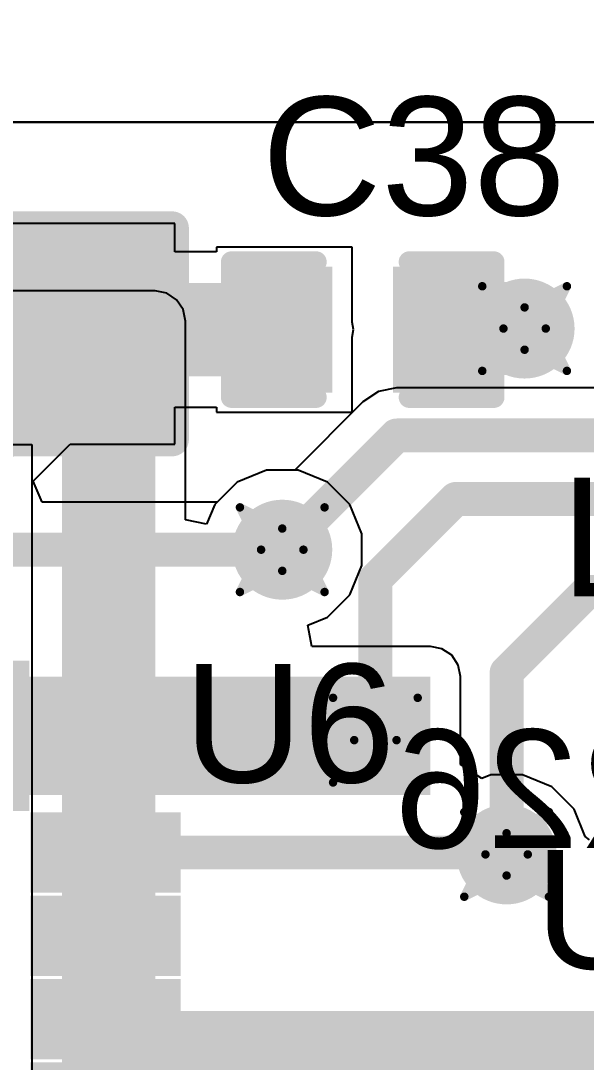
# Model space of a CAD drawing. Header units: inches. Extents: x -8 to 384, y -12 to 64.
# Drawn here: x 11.77 to 15.16, y 21.26 to 27.51 of the extents above; entities that cross this region are included whole.
import ezdxf

# ---------------------------------------------------------------- set-up
doc = ezdxf.new("R2010")
doc.units = ezdxf.units.IN
for name, color, linetype in [('Board_outline', 216, 'Continuous'), ('Bottom Layer', 5, 'Continuous'), ('Bottom Overlay', 54, 'Continuous'), ('Drill Drawing', 1, 'Continuous'), ('Top Layer', 1, 'Continuous'), ('Top Overlay', 2, 'Continuous'), ('Top Paste', 8, 'Continuous'), ('Top Solder', 216, 'Continuous'), ('Via Holes', 16, 'Continuous')]:
    doc.layers.add(name, color=color, linetype=linetype)
doc.styles.add('Arial', font='', dxfattribs={"height": 0.2})
doc.styles.get('Arial').set_extended_font_data('Arial')

# ---------------------------------------------------------------- blocks, each defined once
blk = doc.blocks.new('IND_0603_24')
at = {"layer": 'Top Layer'}
for points in [[(-1.235, 0.485), (-0.335, 0.485), (-0.335, -0.485), (-1.235, -0.485)], [(0.335, 0.485), (1.235, 0.485), (1.235, -0.485), (0.335, -0.485)]]:
    blk.add_hatch(color=1, dxfattribs=at).paths.add_polyline_path(points)
at = {"layer": 'Top Paste'}
for points in [[(-1.235, 0.485), (-0.335, 0.485), (-0.335, -0.485), (-1.235, -0.485)], [(0.335, 0.485), (1.235, 0.485), (1.235, -0.485), (0.335, -0.485)]]:
    blk.add_hatch(color=8, dxfattribs=at).paths.add_polyline_path(points)
at = {"layer": 'Top Solder'}
for points in [[(-1.3366, 0.5866), (-0.2334, 0.5866), (-0.2334, -0.5866), (-1.3366, -0.5866)], [(0.2334, 0.5866), (1.3366, 0.5866), (1.3366, -0.5866), (0.2334, -0.5866)]]:
    blk.add_hatch(color=216, dxfattribs=at).paths.add_polyline_path(points)
at = {"layer": 'Top Overlay'}
for points in [[(-1.397, 0.635, 0.2, 0.2, 0), (1.397, 0.635, 0.2, 0.2, 0)], [(-1.397, -0.635, 0.2, 0.2, 0), (-1.397, 0.635, 0.2, 0.2, 0)], [(1.397, -0.635, 0.2, 0.2, 0), (1.397, 0.635, 0.2, 0.2, 0)], [(-1.397, -0.635, 0.2, 0.2, 0), (1.397, -0.635, 0.2, 0.2, 0)]]:
    blk.add_lwpolyline(points, format="xyseb", dxfattribs=at)
for points in [[(-1.447, 0.635, 0.1, 0.1, 1), (-1.347, 0.635, 0.1, 0.1, 1)], [(-1.447, 0.635, 0.1, 0.1, 1), (-1.347, 0.635, 0.1, 0.1, 1)], [(1.347, 0.635, 0.1, 0.1, 1), (1.447, 0.635, 0.1, 0.1, 1)], [(1.347, 0.635, 0.1, 0.1, 1), (1.447, 0.635, 0.1, 0.1, 1)], [(-1.447, -0.635, 0.1, 0.1, 1), (-1.347, -0.635, 0.1, 0.1, 1)], [(-1.447, -0.635, 0.1, 0.1, 1), (-1.347, -0.635, 0.1, 0.1, 1)], [(1.347, -0.635, 0.1, 0.1, 1), (1.447, -0.635, 0.1, 0.1, 1)], [(1.347, -0.635, 0.1, 0.1, 1), (1.447, -0.635, 0.1, 0.1, 1)]]:
    blk.add_lwpolyline(points, format="xyseb", close=True, dxfattribs=at)
blk = doc.blocks.new('32_QFN_44')
at = {"layer": 'Top Layer'}
for points in [[(-1.6101, 2.1001), (-1.8901, 2.1001), (-1.8901, 2.8001), (-1.6101, 2.8001)], [(-1.1099, 2.1001), (-1.3899, 2.1001), (-1.3899, 2.8001), (-1.1099, 2.8001)], [(-0.6101, 2.1001), (-0.8901, 2.1001), (-0.8901, 2.8001), (-0.6101, 2.8001)], [(-0.1099, 2.1001), (-0.3899, 2.1001), (-0.3899, 2.8001), (-0.1099, 2.8001)], [(0.3899, 2.1001), (0.1099, 2.1001), (0.1099, 2.8001), (0.3899, 2.8001)], [(0.8901, 2.1001), (0.6101, 2.1001), (0.6101, 2.8001), (0.8901, 2.8001)], [(1.3899, 2.1001), (1.1099, 2.1001), (1.1099, 2.8001), (1.3899, 2.8001)], [(1.8901, 2.1001), (1.6101, 2.1001), (1.6101, 2.8001), (1.8901, 2.8001)], [(-2.8001, 1.6101), (-2.8001, 1.8901), (-2.1001, 1.8901), (-2.1001, 1.6101)], [(2.1001, 1.6101), (2.1001, 1.8901), (2.8001, 1.8901), (2.8001, 1.6101)], [(1.627, -1.627), (-1.627, -1.627), (-1.627, 1.627), (1.627, 1.627)], [(-2.8001, 1.1099), (-2.8001, 1.3899), (-2.1001, 1.3899), (-2.1001, 1.1099)], [(2.1001, 1.1099), (2.1001, 1.3899), (2.8001, 1.3899), (2.8001, 1.1099)], [(-2.8001, 0.6101), (-2.8001, 0.8901), (-2.1001, 0.8901), (-2.1001, 0.6101)], [(2.1001, 0.6101), (2.1001, 0.8901), (2.8001, 0.8901), (2.8001, 0.6101)], [(-0.635, -0.635), (0.635, -0.635), (0.635, 0.635), (-0.635, 0.635)], [(-2.8001, 0.1099), (-2.8001, 0.3899), (-2.1001, 0.3899), (-2.1001, 0.1099)], [(2.1001, 0.1099), (2.1001, 0.3899), (2.8001, 0.3899), (2.8001, 0.1099)], [(-2.8001, -0.3899), (-2.8001, -0.1099), (-2.1001, -0.1099), (-2.1001, -0.3899)], [(2.1001, -0.3899), (2.1001, -0.1099), (2.8001, -0.1099), (2.8001, -0.3899)], [(-2.8001, -0.8901), (-2.8001, -0.6101), (-2.1001, -0.6101), (-2.1001, -0.8901)], [(2.1001, -0.8901), (2.1001, -0.6101), (2.8001, -0.6101), (2.8001, -0.8901)], [(-2.8001, -1.3899), (-2.8001, -1.1099), (-2.1001, -1.1099), (-2.1001, -1.3899)], [(2.1001, -1.3899), (2.1001, -1.1099), (2.8001, -1.1099), (2.8001, -1.3899)], [(-2.8001, -1.8901), (-2.8001, -1.6101), (-2.1001, -1.6101), (-2.1001, -1.8901)], [(2.1001, -1.8901), (2.1001, -1.6101), (2.8001, -1.6101), (2.8001, -1.8901)], [(-1.6101, -2.8001), (-1.8901, -2.8001), (-1.8901, -2.1001), (-1.6101, -2.1001)], [(-1.1099, -2.8001), (-1.3899, -2.8001), (-1.3899, -2.1001), (-1.1099, -2.1001)], [(-0.6101, -2.8001), (-0.8901, -2.8001), (-0.8901, -2.1001), (-0.6101, -2.1001)], [(-0.1099, -2.8001), (-0.3899, -2.8001), (-0.3899, -2.1001), (-0.1099, -2.1001)], [(0.3899, -2.8001), (0.1099, -2.8001), (0.1099, -2.1001), (0.3899, -2.1001)], [(0.8901, -2.8001), (0.6101, -2.8001), (0.6101, -2.1001), (0.8901, -2.1001)], [(1.3899, -2.8001), (1.1099, -2.8001), (1.1099, -2.1001), (1.3899, -2.1001)], [(1.8901, -2.8001), (1.6101, -2.8001), (1.6101, -2.1001), (1.8901, -2.1001)]]:
    blk.add_hatch(color=1, dxfattribs=at).paths.add_polyline_path(points)
at = {"layer": 'Top Paste'}
for points in [[(-1.6101, 2.1001), (-1.8901, 2.1001), (-1.8901, 2.8001), (-1.6101, 2.8001)], [(-1.1099, 2.1001), (-1.3899, 2.1001), (-1.3899, 2.8001), (-1.1099, 2.8001)], [(-0.6101, 2.1001), (-0.8901, 2.1001), (-0.8901, 2.8001), (-0.6101, 2.8001)], [(-0.1099, 2.1001), (-0.3899, 2.1001), (-0.3899, 2.8001), (-0.1099, 2.8001)], [(0.3899, 2.1001), (0.1099, 2.1001), (0.1099, 2.8001), (0.3899, 2.8001)], [(0.8901, 2.1001), (0.6101, 2.1001), (0.6101, 2.8001), (0.8901, 2.8001)], [(1.3899, 2.1001), (1.1099, 2.1001), (1.1099, 2.8001), (1.3899, 2.8001)], [(1.8901, 2.1001), (1.6101, 2.1001), (1.6101, 2.8001), (1.8901, 2.8001)], [(-2.8001, 1.6101), (-2.8001, 1.8901), (-2.1001, 1.8901), (-2.1001, 1.6101)], [(2.1001, 1.6101), (2.1001, 1.8901), (2.8001, 1.8901), (2.8001, 1.6101)], [(1.627, -1.627), (-1.627, -1.627), (-1.627, 1.627), (1.627, 1.627)], [(-2.8001, 1.1099), (-2.8001, 1.3899), (-2.1001, 1.3899), (-2.1001, 1.1099)], [(2.1001, 1.1099), (2.1001, 1.3899), (2.8001, 1.3899), (2.8001, 1.1099)], [(-2.8001, 0.6101), (-2.8001, 0.8901), (-2.1001, 0.8901), (-2.1001, 0.6101)], [(2.1001, 0.6101), (2.1001, 0.8901), (2.8001, 0.8901), (2.8001, 0.6101)], [(-2.8001, 0.1099), (-2.8001, 0.3899), (-2.1001, 0.3899), (-2.1001, 0.1099)], [(2.1001, 0.1099), (2.1001, 0.3899), (2.8001, 0.3899), (2.8001, 0.1099)], [(-2.8001, -0.3899), (-2.8001, -0.1099), (-2.1001, -0.1099), (-2.1001, -0.3899)], [(2.1001, -0.3899), (2.1001, -0.1099), (2.8001, -0.1099), (2.8001, -0.3899)], [(-2.8001, -0.8901), (-2.8001, -0.6101), (-2.1001, -0.6101), (-2.1001, -0.8901)], [(2.1001, -0.8901), (2.1001, -0.6101), (2.8001, -0.6101), (2.8001, -0.8901)], [(-2.8001, -1.3899), (-2.8001, -1.1099), (-2.1001, -1.1099), (-2.1001, -1.3899)], [(2.1001, -1.3899), (2.1001, -1.1099), (2.8001, -1.1099), (2.8001, -1.3899)], [(-2.8001, -1.8901), (-2.8001, -1.6101), (-2.1001, -1.6101), (-2.1001, -1.8901)], [(2.1001, -1.8901), (2.1001, -1.6101), (2.8001, -1.6101), (2.8001, -1.8901)], [(-1.6101, -2.8001), (-1.8901, -2.8001), (-1.8901, -2.1001), (-1.6101, -2.1001)], [(-1.1099, -2.8001), (-1.3899, -2.8001), (-1.3899, -2.1001), (-1.1099, -2.1001)], [(-0.6101, -2.8001), (-0.8901, -2.8001), (-0.8901, -2.1001), (-0.6101, -2.1001)], [(-0.1099, -2.8001), (-0.3899, -2.8001), (-0.3899, -2.1001), (-0.1099, -2.1001)], [(0.3899, -2.8001), (0.1099, -2.8001), (0.1099, -2.1001), (0.3899, -2.1001)], [(0.8901, -2.8001), (0.6101, -2.8001), (0.6101, -2.1001), (0.8901, -2.1001)], [(1.3899, -2.8001), (1.1099, -2.8001), (1.1099, -2.1001), (1.3899, -2.1001)], [(1.8901, -2.8001), (1.6101, -2.8001), (1.6101, -2.1001), (1.8901, -2.1001)]]:
    blk.add_hatch(color=8, dxfattribs=at).paths.add_polyline_path(points)
at = {"layer": 'Top Solder'}
for points in [[(-1.5085, 1.9985), (-1.9917, 1.9985), (-1.9917, 2.9017), (-1.5085, 2.9017)], [(-1.0083, 1.9985), (-1.4915, 1.9985), (-1.4915, 2.9017), (-1.0083, 2.9017)], [(-0.5085, 1.9985), (-0.9917, 1.9985), (-0.9917, 2.9017), (-0.5085, 2.9017)], [(-0.0083, 1.9985), (-0.4915, 1.9985), (-0.4915, 2.9017), (-0.0083, 2.9017)], [(0.4915, 1.9985), (0.0083, 1.9985), (0.0083, 2.9017), (0.4915, 2.9017)], [(0.9917, 1.9985), (0.5085, 1.9985), (0.5085, 2.9017), (0.9917, 2.9017)], [(1.4915, 1.9985), (1.0083, 1.9985), (1.0083, 2.9017), (1.4915, 2.9017)], [(1.9917, 1.9985), (1.5085, 1.9985), (1.5085, 2.9017), (1.9917, 2.9017)], [(-2.9017, 1.5085), (-2.9017, 1.9917), (-1.9985, 1.9917), (-1.9985, 1.5085)], [(1.9985, 1.5085), (1.9985, 1.9917), (2.9017, 1.9917), (2.9017, 1.5085)], [(1.7286, -1.7286), (-1.7286, -1.7286), (-1.7286, 1.7286), (1.7286, 1.7286)], [(-2.9017, 1.0083), (-2.9017, 1.4915), (-1.9985, 1.4915), (-1.9985, 1.0083)], [(1.9985, 1.0083), (1.9985, 1.4915), (2.9017, 1.4915), (2.9017, 1.0083)], [(-2.9017, 0.5085), (-2.9017, 0.9917), (-1.9985, 0.9917), (-1.9985, 0.5085)], [(1.9985, 0.5085), (1.9985, 0.9917), (2.9017, 0.9917), (2.9017, 0.5085)], [(-2.9017, 0.0083), (-2.9017, 0.4915), (-1.9985, 0.4915), (-1.9985, 0.0083)], [(1.9985, 0.0083), (1.9985, 0.4915), (2.9017, 0.4915), (2.9017, 0.0083)], [(-2.9017, -0.4915), (-2.9017, -0.0083), (-1.9985, -0.0083), (-1.9985, -0.4915)], [(1.9985, -0.4915), (1.9985, -0.0083), (2.9017, -0.0083), (2.9017, -0.4915)], [(-2.9017, -0.9917), (-2.9017, -0.5085), (-1.9985, -0.5085), (-1.9985, -0.9917)], [(1.9985, -0.9917), (1.9985, -0.5085), (2.9017, -0.5085), (2.9017, -0.9917)], [(-2.9017, -1.4915), (-2.9017, -1.0083), (-1.9985, -1.0083), (-1.9985, -1.4915)], [(1.9985, -1.4915), (1.9985, -1.0083), (2.9017, -1.0083), (2.9017, -1.4915)], [(-2.9017, -1.9917), (-2.9017, -1.5085), (-1.9985, -1.5085), (-1.9985, -1.9917)], [(1.9985, -1.9917), (1.9985, -1.5085), (2.9017, -1.5085), (2.9017, -1.9917)], [(-1.5085, -2.9017), (-1.9917, -2.9017), (-1.9917, -1.9985), (-1.5085, -1.9985)], [(-1.0083, -2.9017), (-1.4915, -2.9017), (-1.4915, -1.9985), (-1.0083, -1.9985)], [(-0.5085, -2.9017), (-0.9917, -2.9017), (-0.9917, -1.9985), (-0.5085, -1.9985)], [(-0.0083, -2.9017), (-0.4915, -2.9017), (-0.4915, -1.9985), (-0.0083, -1.9985)], [(0.4915, -2.9017), (0.0083, -2.9017), (0.0083, -1.9985), (0.4915, -1.9985)], [(0.9917, -2.9017), (0.5085, -2.9017), (0.5085, -1.9985), (0.9917, -1.9985)], [(1.4915, -2.9017), (1.0083, -2.9017), (1.0083, -1.9985), (1.4915, -1.9985)], [(1.9917, -2.9017), (1.5085, -2.9017), (1.5085, -1.9985), (1.9917, -1.9985)]]:
    blk.add_hatch(color=216, dxfattribs=at).paths.add_polyline_path(points)
at = {"layer": 'Top Overlay'}
for points in [[(-2.5654, 2.5654, 0.127, 0.127, 0), (-2.1336, 2.5654, 0.127, 0.127, 0)], [(-2.5654, 2.5654, 0.127, 0.127, 0), (-2.5654, 2.1336, 0.127, 0.127, 0)], [(2.1336, 2.5654, 0.127, 0.127, 0), (2.5654, 2.5654, 0.127, 0.127, 0)], [(2.5654, 2.5654, 0.127, 0.127, 0), (2.5654, 2.1336, 0.127, 0.127, 0)], [(-2.5654, -2.1336, 0.127, 0.127, 0), (-2.5654, -2.5654, 0.127, 0.127, 0)], [(2.5654, -2.1336, 0.127, 0.127, 0), (2.5654, -2.5654, 0.127, 0.127, 0)], [(-2.5654, -2.5654, 0.127, 0.127, 0), (-2.1336, -2.5654, 0.127, 0.127, 0)], [(2.1336, -2.5654, 0.127, 0.127, 0), (2.5654, -2.5654, 0.127, 0.127, 0)]]:
    blk.add_lwpolyline(points, format="xyseb", dxfattribs=at)
for points in [[(-2.5972, 2.5654, 0.0635, 0.0635, 1), (-2.5337, 2.5654, 0.0635, 0.0635, 1)], [(-2.5972, 2.5654, 0.0635, 0.0635, 1), (-2.5337, 2.5654, 0.0635, 0.0635, 1)], [(-2.1654, 2.5654, 0.0635, 0.0635, 1), (-2.1019, 2.5654, 0.0635, 0.0635, 1)], [(2.1019, 2.5654, 0.0635, 0.0635, 1), (2.1654, 2.5654, 0.0635, 0.0635, 1)], [(2.5337, 2.5654, 0.0635, 0.0635, 1), (2.5972, 2.5654, 0.0635, 0.0635, 1)], [(2.5337, 2.5654, 0.0635, 0.0635, 1), (2.5972, 2.5654, 0.0635, 0.0635, 1)], [(-2.5972, 2.1336, 0.0635, 0.0635, 1), (-2.5337, 2.1336, 0.0635, 0.0635, 1)], [(2.5337, 2.1336, 0.0635, 0.0635, 1), (2.5972, 2.1336, 0.0635, 0.0635, 1)], [(-2.9495, 1.7526, 0.127, 0.127, 1), (-3.0957, 1.7526, 0.127, 0.127, 1)], [(-3.1275, 1.7526, 0.0635, 0.0635, 1), (-3.064, 1.7526, 0.0635, 0.0635, 1)], [(-2.9812, 1.7526, 0.0635, 0.0635, 1), (-2.9177, 1.7526, 0.0635, 0.0635, 1)], [(-2.5972, -2.1336, 0.0635, 0.0635, 1), (-2.5337, -2.1336, 0.0635, 0.0635, 1)], [(2.5337, -2.1336, 0.0635, 0.0635, 1), (2.5972, -2.1336, 0.0635, 0.0635, 1)], [(-2.5972, -2.5654, 0.0635, 0.0635, 1), (-2.5337, -2.5654, 0.0635, 0.0635, 1)], [(-2.5972, -2.5654, 0.0635, 0.0635, 1), (-2.5337, -2.5654, 0.0635, 0.0635, 1)], [(-2.1654, -2.5654, 0.0635, 0.0635, 1), (-2.1019, -2.5654, 0.0635, 0.0635, 1)], [(2.1019, -2.5654, 0.0635, 0.0635, 1), (2.1654, -2.5654, 0.0635, 0.0635, 1)], [(2.5337, -2.5654, 0.0635, 0.0635, 1), (2.5972, -2.5654, 0.0635, 0.0635, 1)], [(2.5337, -2.5654, 0.0635, 0.0635, 1), (2.5972, -2.5654, 0.0635, 0.0635, 1)]]:
    blk.add_lwpolyline(points, format="xyseb", close=True, dxfattribs=at)
blk = doc.blocks.new('C___0402_77')
at = {"layer": 'Top Layer'}
for points in [[(-0.6985, -0.3175), (-0.6985, 0.3175), (-0.2413, 0.3175), (-0.2413, -0.3175)], [(0.2413, -0.3175), (0.2413, 0.3175), (0.6985, 0.3175), (0.6985, -0.3175)]]:
    blk.add_hatch(color=1, dxfattribs=at).paths.add_polyline_path(points)
at = {"layer": 'Top Paste'}
for points in [[(-0.6985, -0.3175), (-0.6985, 0.3175), (-0.2413, 0.3175), (-0.2413, -0.3175)], [(0.2413, -0.3175), (0.2413, 0.3175), (0.6985, 0.3175), (0.6985, -0.3175)]]:
    blk.add_hatch(color=8, dxfattribs=at).paths.add_polyline_path(points)
at = {"layer": 'Top Solder'}
for points in [[(-0.7585, -0.3775), (-0.7585, 0.3775), (-0.1813, 0.3775), (-0.1813, -0.3775)], [(0.1813, -0.3775), (0.1813, 0.3775), (0.7585, 0.3775), (0.7585, -0.3775)]]:
    blk.add_hatch(color=216, dxfattribs=at).paths.add_polyline_path(points)
at = {"layer": 'Top Overlay'}
for points in [[(-0.7874, 0.4064, 0.127, 0.127, 0), (-0.7874, -0.4064, 0.127, 0.127, 0)], [(-0.2794, 0.4064, 0.127, 0.127, 0), (-0.7874, 0.4064, 0.127, 0.127, 0)], [(0.7874, 0.4064, 0.127, 0.127, 0), (0.2794, 0.4064, 0.127, 0.127, 0)], [(0.7874, 0.4064, 0.127, 0.127, 0), (0.7874, -0.4064, 0.127, 0.127, 0)], [(-0.2794, -0.4064, 0.127, 0.127, 0), (-0.7874, -0.4064, 0.127, 0.127, 0)], [(0.7874, -0.4064, 0.127, 0.127, 0), (0.2794, -0.4064, 0.127, 0.127, 0)]]:
    blk.add_lwpolyline(points, format="xyseb", dxfattribs=at)
for points in [[(-0.8191, 0.4064, 0.0635, 0.0635, 1), (-0.7556, 0.4064, 0.0635, 0.0635, 1)], [(-0.8191, 0.4064, 0.0635, 0.0635, 1), (-0.7556, 0.4064, 0.0635, 0.0635, 1)], [(-0.3111, 0.4064, 0.0635, 0.0635, 1), (-0.2477, 0.4064, 0.0635, 0.0635, 1)], [(0.2477, 0.4064, 0.0635, 0.0635, 1), (0.3111, 0.4064, 0.0635, 0.0635, 1)], [(0.7556, 0.4064, 0.0635, 0.0635, 1), (0.8191, 0.4064, 0.0635, 0.0635, 1)], [(0.7556, 0.4064, 0.0635, 0.0635, 1), (0.8191, 0.4064, 0.0635, 0.0635, 1)], [(-0.8191, -0.4064, 0.0635, 0.0635, 1), (-0.7556, -0.4064, 0.0635, 0.0635, 1)], [(-0.8191, -0.4064, 0.0635, 0.0635, 1), (-0.7556, -0.4064, 0.0635, 0.0635, 1)], [(-0.3111, -0.4064, 0.0635, 0.0635, 1), (-0.2477, -0.4064, 0.0635, 0.0635, 1)], [(0.2477, -0.4064, 0.0635, 0.0635, 1), (0.3111, -0.4064, 0.0635, 0.0635, 1)], [(0.7556, -0.4064, 0.0635, 0.0635, 1), (0.8191, -0.4064, 0.0635, 0.0635, 1)], [(0.7556, -0.4064, 0.0635, 0.0635, 1), (0.8191, -0.4064, 0.0635, 0.0635, 1)]]:
    blk.add_lwpolyline(points, format="xyseb", close=True, dxfattribs=at)

msp = doc.modelspace()

# ---------------------------------------------------------------- hatches: boundary and pattern name
at = {"layer": 'Bottom Layer'}
h = msp.add_hatch(color=5, dxfattribs=at)
edge = h.paths.add_edge_path()
edge.add_arc((14.7891, 25.6604), 0.3, 0, 360)
for points in [[(-2.1082, 25.146), (12.573, 25.146), (12.573, 25.7048), (-2.1082, 25.7048)], [(12.0142, 20.9296), (12.573, 20.9296), (12.573, 25.5016), (12.0142, 25.5016)], [(12.0142, 20.9296), (21.9456, 20.9296), (21.9456, 21.5646), (12.0142, 21.5646)]]:
    msp.add_hatch(color=5, dxfattribs=at).paths.add_polyline_path(points)
h = msp.add_hatch(color=5, dxfattribs=at)
edge = h.paths.add_edge_path()
edge.add_arc((13.335, 24.3332), 0.3, 0, 360)
h = msp.add_hatch(color=5, dxfattribs=at)
edge = h.paths.add_edge_path()
edge.add_arc((13.8938, 23.1902), 0.3, 0, 360)
h = msp.add_hatch(color=5, dxfattribs=at)
edge = h.paths.add_edge_path()
edge.add_arc((14.6812, 22.5044), 0.3, 0, 360)
at = {"layer": 'Top Layer'}
h = msp.add_hatch(color=1, dxfattribs=at)
edge = h.paths.add_edge_path()
edge.add_arc((14.7891, 25.6604), 0.3, 0, 360)
h = msp.add_hatch(color=1, dxfattribs=at)
edge = h.paths.add_edge_path()
edge.add_arc((13.335, 24.3332), 0.3, 0, 360)
msp.add_hatch(color=1, dxfattribs=at).paths.add_polyline_path([(11.4046, 22.86), (14.224, 22.86), (14.224, 23.5712), (11.4046, 23.5712)])
h = msp.add_hatch(color=1, dxfattribs=at)
edge = h.paths.add_edge_path()
edge.add_arc((13.8938, 23.1902), 0.3, 0, 360)
h = msp.add_hatch(color=1, dxfattribs=at)
edge = h.paths.add_edge_path()
edge.add_arc((14.6812, 22.5044), 0.3, 0, 360)
at = {"layer": 'Via Holes'}
h = msp.add_hatch(color=7, dxfattribs=at)
edge = h.paths.add_edge_path()
edge.add_arc((14.7891, 25.6604), 0.15, 0, 360)
h = msp.add_hatch(color=7, dxfattribs=at)
edge = h.paths.add_edge_path()
edge.add_arc((13.335, 24.3332), 0.15, 0, 360)
h = msp.add_hatch(color=7, dxfattribs=at)
edge = h.paths.add_edge_path()
edge.add_arc((13.8938, 23.1902), 0.15, 0, 360)
h = msp.add_hatch(color=7, dxfattribs=at)
edge = h.paths.add_edge_path()
edge.add_arc((14.6812, 22.5044), 0.15, 0, 360)

# ---------------------------------------------------------------- linework, layer by layer
at = {"layer": 'Board_outline'}
msp.add_lwpolyline([(37.5368, 13.3604, 0.254, 0.254, 1), (-7.4632, 13.3604, 0.254, 0.254, 1)], format="xyseb", close=True, dxfattribs=at)
at = {"layer": 'Bottom Layer'}
for p, q in [((33.401, 26.8986), (-3.2258, 26.8986)), ((-2.6287, 26.8986), (32.7023, 26.8986)), ((12.573, 25.8861), (-2.1082, 25.8861)), ((12.6424, 25.8723), (12.573, 25.8861)), ((12.7012, 25.833), (12.6424, 25.8723)), ((12.7405, 25.7742), (12.7012, 25.833)), ((12.7543, 25.7048), (12.7405, 25.7742)), ((12.7543, 24.5116), (12.7543, 25.7048)), ((13.9118, 25.2822), (13.8194, 25.2204)), ((14.0208, 25.3039), (13.9118, 25.2822)), ((27.559, 25.3039), (14.0208, 25.3039)), ((14.0208, 25.3039), (14.0208, 25.3039)), ((13.8194, 25.2204), (13.4099, 24.811)), ((13.8194, 25.2204), (13.8194, 25.2204)), ((-0.0727, 24.9647), (11.8329, 24.9647)), ((11.8329, 24.9647), (11.8329, 21.5646)), ((13.24, 24.811), (13.0643, 24.7383)), ((13.4099, 24.811), (13.24, 24.811)), ((13.0643, 24.7383), (12.9299, 24.6039)), ((12.9299, 24.6039), (12.8813, 24.4864)), ((12.8813, 24.4864), (12.7543, 24.5116)), ((11.8329, 21.5646), (11.8329, 20.9296))]:
    msp.add_line(p, q, dxfattribs=at)
for points in [[(13.335, 24.3332, 0.2032, 0.2032, 0), (14.0208, 25.019, 0.2032, 0.2032, 0)], [(14.0208, 25.019, 0.2032, 0.2032, 0), (27.559, 25.019, 0.2032, 0.2032, 0)], [(13.8938, 24.1554, 0.2032, 0.2032, 0), (14.3764, 24.638, 0.2032, 0.2032, 0)], [(14.3764, 24.638, 0.2032, 0.2032, 0), (27.0764, 24.638, 0.2032, 0.2032, 0)], [(13.8938, 23.1902, 0.2032, 0.2032, 0), (13.8938, 24.1554, 0.2032, 0.2032, 0)], [(14.6812, 23.5966, 0.2032, 0.2032, 0), (15.1638, 24.0792, 0.2032, 0.2032, 0)], [(15.1638, 24.0792, 0.2032, 0.2032, 0), (26.8809, 24.0792, 0.2032, 0.2032, 0)], [(14.6812, 22.5044, 0.2032, 0.2032, 0), (14.6812, 23.5966, 0.2032, 0.2032, 0)]]:
    msp.add_lwpolyline(points, format="xyseb", dxfattribs=at)
for points in [[(13.97, 25.019, 0.1016, 0.1016, 1), (14.0716, 25.019, 0.1016, 0.1016, 1)], [(13.97, 25.019, 0.1016, 0.1016, 1), (14.0716, 25.019, 0.1016, 0.1016, 1)], [(14.3256, 24.638, 0.1016, 0.1016, 1), (14.4272, 24.638, 0.1016, 0.1016, 1)], [(14.3256, 24.638, 0.1016, 0.1016, 1), (14.4272, 24.638, 0.1016, 0.1016, 1)], [(13.2842, 24.3332, 0.1016, 0.1016, 1), (13.3858, 24.3332, 0.1016, 0.1016, 1)], [(13.843, 24.1554, 0.1016, 0.1016, 1), (13.9446, 24.1554, 0.1016, 0.1016, 1)], [(13.843, 24.1554, 0.1016, 0.1016, 1), (13.9446, 24.1554, 0.1016, 0.1016, 1)], [(15.113, 24.0792, 0.1016, 0.1016, 1), (15.2146, 24.0792, 0.1016, 0.1016, 1)], [(15.113, 24.0792, 0.1016, 0.1016, 1), (15.2146, 24.0792, 0.1016, 0.1016, 1)], [(14.6304, 23.5966, 0.1016, 0.1016, 1), (14.732, 23.5966, 0.1016, 0.1016, 1)], [(14.6304, 23.5966, 0.1016, 0.1016, 1), (14.732, 23.5966, 0.1016, 0.1016, 1)], [(13.843, 23.1902, 0.1016, 0.1016, 1), (13.9446, 23.1902, 0.1016, 0.1016, 1)], [(14.6304, 22.5044, 0.1016, 0.1016, 1), (14.732, 22.5044, 0.1016, 0.1016, 1)]]:
    msp.add_lwpolyline(points, format="xyseb", close=True, dxfattribs=at)
at = {"layer": 'Drill Drawing'}
for points in [[(14.5351, 25.9143, 0.0508, 0.0508, 0), (14.7891, 25.7873, 0.0508, 0.0508, 0)], [(14.5351, 25.9143, 0.0508, 0.0508, 0), (14.6622, 25.6604, 0.0508, 0.0508, 0)], [(14.7891, 25.7873, 0.0508, 0.0508, 0), (15.0432, 25.9143, 0.0508, 0.0508, 0)], [(14.9162, 25.6604, 0.0508, 0.0508, 0), (15.0432, 25.9143, 0.0508, 0.0508, 0)], [(14.5351, 25.4063, 0.0508, 0.0508, 0), (14.6622, 25.6604, 0.0508, 0.0508, 0)], [(14.9162, 25.6604, 0.0508, 0.0508, 0), (15.0432, 25.4063, 0.0508, 0.0508, 0)], [(14.5351, 25.4063, 0.0508, 0.0508, 0), (14.7891, 25.5333, 0.0508, 0.0508, 0)], [(14.7891, 25.5333, 0.0508, 0.0508, 0), (15.0432, 25.4063, 0.0508, 0.0508, 0)], [(13.081, 24.5872, 0.0508, 0.0508, 0), (13.335, 24.4602, 0.0508, 0.0508, 0)], [(13.081, 24.5872, 0.0508, 0.0508, 0), (13.208, 24.3332, 0.0508, 0.0508, 0)], [(13.335, 24.4602, 0.0508, 0.0508, 0), (13.589, 24.5872, 0.0508, 0.0508, 0)], [(13.462, 24.3332, 0.0508, 0.0508, 0), (13.589, 24.5872, 0.0508, 0.0508, 0)], [(13.081, 24.0792, 0.0508, 0.0508, 0), (13.208, 24.3332, 0.0508, 0.0508, 0)], [(13.462, 24.3332, 0.0508, 0.0508, 0), (13.589, 24.0792, 0.0508, 0.0508, 0)], [(13.081, 24.0792, 0.0508, 0.0508, 0), (13.335, 24.2062, 0.0508, 0.0508, 0)], [(13.335, 24.2062, 0.0508, 0.0508, 0), (13.589, 24.0792, 0.0508, 0.0508, 0)], [(13.6398, 23.4442, 0.0508, 0.0508, 0), (13.8938, 23.3172, 0.0508, 0.0508, 0)], [(13.6398, 23.4442, 0.0508, 0.0508, 0), (13.7668, 23.1902, 0.0508, 0.0508, 0)], [(13.8938, 23.3172, 0.0508, 0.0508, 0), (14.1478, 23.4442, 0.0508, 0.0508, 0)], [(14.0208, 23.1902, 0.0508, 0.0508, 0), (14.1478, 23.4442, 0.0508, 0.0508, 0)], [(13.6398, 22.9362, 0.0508, 0.0508, 0), (13.7668, 23.1902, 0.0508, 0.0508, 0)], [(14.0208, 23.1902, 0.0508, 0.0508, 0), (14.1478, 22.9362, 0.0508, 0.0508, 0)], [(13.6398, 22.9362, 0.0508, 0.0508, 0), (13.8938, 23.0632, 0.0508, 0.0508, 0)], [(13.8938, 23.0632, 0.0508, 0.0508, 0), (14.1478, 22.9362, 0.0508, 0.0508, 0)], [(14.4272, 22.7584, 0.0508, 0.0508, 0), (14.6812, 22.6314, 0.0508, 0.0508, 0)], [(14.4272, 22.7584, 0.0508, 0.0508, 0), (14.5542, 22.5044, 0.0508, 0.0508, 0)], [(14.6812, 22.6314, 0.0508, 0.0508, 0), (14.9352, 22.7584, 0.0508, 0.0508, 0)], [(14.8082, 22.5044, 0.0508, 0.0508, 0), (14.9352, 22.7584, 0.0508, 0.0508, 0)], [(14.4272, 22.2504, 0.0508, 0.0508, 0), (14.5542, 22.5044, 0.0508, 0.0508, 0)], [(14.8082, 22.5044, 0.0508, 0.0508, 0), (14.9352, 22.2504, 0.0508, 0.0508, 0)], [(14.4272, 22.2504, 0.0508, 0.0508, 0), (14.6812, 22.3774, 0.0508, 0.0508, 0)], [(14.6812, 22.3774, 0.0508, 0.0508, 0), (14.9352, 22.2504, 0.0508, 0.0508, 0)]]:
    msp.add_lwpolyline(points, format="xyseb", dxfattribs=at)
for points in [[(14.5224, 25.9143, 0.0254, 0.0254, 1), (14.5479, 25.9143, 0.0254, 0.0254, 1)], [(14.5224, 25.9143, 0.0254, 0.0254, 1), (14.5479, 25.9143, 0.0254, 0.0254, 1)], [(15.0305, 25.9143, 0.0254, 0.0254, 1), (15.0558, 25.9143, 0.0254, 0.0254, 1)], [(15.0305, 25.9143, 0.0254, 0.0254, 1), (15.0558, 25.9143, 0.0254, 0.0254, 1)], [(14.7765, 25.7873, 0.0254, 0.0254, 1), (14.8018, 25.7873, 0.0254, 0.0254, 1)], [(14.7765, 25.7873, 0.0254, 0.0254, 1), (14.8018, 25.7873, 0.0254, 0.0254, 1)], [(14.6494, 25.6604, 0.0254, 0.0254, 1), (14.6748, 25.6604, 0.0254, 0.0254, 1)], [(14.6494, 25.6604, 0.0254, 0.0254, 1), (14.6748, 25.6604, 0.0254, 0.0254, 1)], [(14.9034, 25.6604, 0.0254, 0.0254, 1), (14.9289, 25.6604, 0.0254, 0.0254, 1)], [(14.9034, 25.6604, 0.0254, 0.0254, 1), (14.9289, 25.6604, 0.0254, 0.0254, 1)], [(14.7765, 25.5333, 0.0254, 0.0254, 1), (14.8018, 25.5333, 0.0254, 0.0254, 1)], [(14.7765, 25.5333, 0.0254, 0.0254, 1), (14.8018, 25.5333, 0.0254, 0.0254, 1)], [(14.5224, 25.4063, 0.0254, 0.0254, 1), (14.5479, 25.4063, 0.0254, 0.0254, 1)], [(14.5224, 25.4063, 0.0254, 0.0254, 1), (14.5479, 25.4063, 0.0254, 0.0254, 1)], [(15.0305, 25.4063, 0.0254, 0.0254, 1), (15.0558, 25.4063, 0.0254, 0.0254, 1)], [(15.0305, 25.4063, 0.0254, 0.0254, 1), (15.0558, 25.4063, 0.0254, 0.0254, 1)], [(13.0683, 24.5872, 0.0254, 0.0254, 1), (13.0937, 24.5872, 0.0254, 0.0254, 1)], [(13.0683, 24.5872, 0.0254, 0.0254, 1), (13.0937, 24.5872, 0.0254, 0.0254, 1)], [(13.5763, 24.5872, 0.0254, 0.0254, 1), (13.6017, 24.5872, 0.0254, 0.0254, 1)], [(13.5763, 24.5872, 0.0254, 0.0254, 1), (13.6017, 24.5872, 0.0254, 0.0254, 1)], [(13.3223, 24.4602, 0.0254, 0.0254, 1), (13.3477, 24.4602, 0.0254, 0.0254, 1)], [(13.3223, 24.4602, 0.0254, 0.0254, 1), (13.3477, 24.4602, 0.0254, 0.0254, 1)], [(13.1953, 24.3332, 0.0254, 0.0254, 1), (13.2207, 24.3332, 0.0254, 0.0254, 1)], [(13.1953, 24.3332, 0.0254, 0.0254, 1), (13.2207, 24.3332, 0.0254, 0.0254, 1)], [(13.4493, 24.3332, 0.0254, 0.0254, 1), (13.4747, 24.3332, 0.0254, 0.0254, 1)], [(13.4493, 24.3332, 0.0254, 0.0254, 1), (13.4747, 24.3332, 0.0254, 0.0254, 1)], [(13.3223, 24.2062, 0.0254, 0.0254, 1), (13.3477, 24.2062, 0.0254, 0.0254, 1)], [(13.3223, 24.2062, 0.0254, 0.0254, 1), (13.3477, 24.2062, 0.0254, 0.0254, 1)], [(13.0683, 24.0792, 0.0254, 0.0254, 1), (13.0937, 24.0792, 0.0254, 0.0254, 1)], [(13.0683, 24.0792, 0.0254, 0.0254, 1), (13.0937, 24.0792, 0.0254, 0.0254, 1)], [(13.5763, 24.0792, 0.0254, 0.0254, 1), (13.6017, 24.0792, 0.0254, 0.0254, 1)], [(13.5763, 24.0792, 0.0254, 0.0254, 1), (13.6017, 24.0792, 0.0254, 0.0254, 1)], [(13.6271, 23.4442, 0.0254, 0.0254, 1), (13.6525, 23.4442, 0.0254, 0.0254, 1)], [(13.6271, 23.4442, 0.0254, 0.0254, 1), (13.6525, 23.4442, 0.0254, 0.0254, 1)], [(14.1351, 23.4442, 0.0254, 0.0254, 1), (14.1605, 23.4442, 0.0254, 0.0254, 1)], [(14.1351, 23.4442, 0.0254, 0.0254, 1), (14.1605, 23.4442, 0.0254, 0.0254, 1)], [(13.8811, 23.3172, 0.0254, 0.0254, 1), (13.9065, 23.3172, 0.0254, 0.0254, 1)], [(13.8811, 23.3172, 0.0254, 0.0254, 1), (13.9065, 23.3172, 0.0254, 0.0254, 1)], [(13.7541, 23.1902, 0.0254, 0.0254, 1), (13.7795, 23.1902, 0.0254, 0.0254, 1)], [(13.7541, 23.1902, 0.0254, 0.0254, 1), (13.7795, 23.1902, 0.0254, 0.0254, 1)], [(14.0081, 23.1902, 0.0254, 0.0254, 1), (14.0335, 23.1902, 0.0254, 0.0254, 1)], [(14.0081, 23.1902, 0.0254, 0.0254, 1), (14.0335, 23.1902, 0.0254, 0.0254, 1)], [(13.8811, 23.0632, 0.0254, 0.0254, 1), (13.9065, 23.0632, 0.0254, 0.0254, 1)], [(13.8811, 23.0632, 0.0254, 0.0254, 1), (13.9065, 23.0632, 0.0254, 0.0254, 1)], [(13.6271, 22.9362, 0.0254, 0.0254, 1), (13.6525, 22.9362, 0.0254, 0.0254, 1)], [(13.6271, 22.9362, 0.0254, 0.0254, 1), (13.6525, 22.9362, 0.0254, 0.0254, 1)], [(14.1351, 22.9362, 0.0254, 0.0254, 1), (14.1605, 22.9362, 0.0254, 0.0254, 1)], [(14.1351, 22.9362, 0.0254, 0.0254, 1), (14.1605, 22.9362, 0.0254, 0.0254, 1)], [(14.4145, 22.7584, 0.0254, 0.0254, 1), (14.4399, 22.7584, 0.0254, 0.0254, 1)], [(14.4145, 22.7584, 0.0254, 0.0254, 1), (14.4399, 22.7584, 0.0254, 0.0254, 1)], [(14.9225, 22.7584, 0.0254, 0.0254, 1), (14.9479, 22.7584, 0.0254, 0.0254, 1)], [(14.9225, 22.7584, 0.0254, 0.0254, 1), (14.9479, 22.7584, 0.0254, 0.0254, 1)], [(14.6685, 22.6314, 0.0254, 0.0254, 1), (14.6939, 22.6314, 0.0254, 0.0254, 1)], [(14.6685, 22.6314, 0.0254, 0.0254, 1), (14.6939, 22.6314, 0.0254, 0.0254, 1)], [(14.5415, 22.5044, 0.0254, 0.0254, 1), (14.5669, 22.5044, 0.0254, 0.0254, 1)], [(14.5415, 22.5044, 0.0254, 0.0254, 1), (14.5669, 22.5044, 0.0254, 0.0254, 1)], [(14.7955, 22.5044, 0.0254, 0.0254, 1), (14.8209, 22.5044, 0.0254, 0.0254, 1)], [(14.7955, 22.5044, 0.0254, 0.0254, 1), (14.8209, 22.5044, 0.0254, 0.0254, 1)], [(14.6685, 22.3774, 0.0254, 0.0254, 1), (14.6939, 22.3774, 0.0254, 0.0254, 1)], [(14.6685, 22.3774, 0.0254, 0.0254, 1), (14.6939, 22.3774, 0.0254, 0.0254, 1)], [(14.4145, 22.2504, 0.0254, 0.0254, 1), (14.4399, 22.2504, 0.0254, 0.0254, 1)], [(14.4145, 22.2504, 0.0254, 0.0254, 1), (14.4399, 22.2504, 0.0254, 0.0254, 1)], [(14.9225, 22.2504, 0.0254, 0.0254, 1), (14.9479, 22.2504, 0.0254, 0.0254, 1)], [(14.9225, 22.2504, 0.0254, 0.0254, 1), (14.9479, 22.2504, 0.0254, 0.0254, 1)]]:
    msp.add_lwpolyline(points, format="xyseb", close=True, dxfattribs=at)
at = {"layer": 'Top Layer'}
for p, q in [((33.401, 26.8986), (-3.2258, 26.8986)), ((11.2232, 26.8986), (32.7023, 26.8986)), ((12.6904, 26.2914), (11.4348, 26.2914)), ((12.6904, 26.1202), (12.6904, 26.2914)), ((13.7541, 26.1493), (12.9413, 26.1493)), ((12.9413, 26.1493), (12.9413, 26.1202)), ((13.7541, 25.699), (13.7541, 26.1493)), ((12.9413, 26.1202), (12.6904, 26.1202)), ((13.7631, 25.654), (13.7541, 25.699)), ((13.7541, 25.609), (13.7631, 25.654)), ((13.7541, 25.1587), (13.7541, 25.609)), ((12.6904, 24.9658), (12.6904, 25.1878)), ((12.6904, 25.1878), (12.9413, 25.1878)), ((12.9413, 25.1878), (12.9413, 25.1587)), ((12.9413, 25.1587), (13.7541, 25.1587)), ((11.8407, 24.7451), (12.0614, 24.9658)), ((12.0614, 24.9658), (12.6904, 24.9658)), ((13.24, 24.811), (13.0643, 24.7383)), ((13.43, 24.811), (13.24, 24.811)), ((13.6057, 24.7383), (13.43, 24.811)), ((11.8933, 24.6181), (11.8407, 24.7451)), ((13.0643, 24.7383), (12.9442, 24.6181)), ((13.7401, 24.6039), (13.6057, 24.7383)), ((12.9442, 24.6181), (11.8933, 24.6181)), ((13.8128, 24.4282), (13.7401, 24.6039)), ((13.8128, 24.2382), (13.8128, 24.4282)), ((13.7401, 24.0625), (13.8128, 24.2382)), ((13.6057, 23.9281), (13.7401, 24.0625)), ((13.4882, 23.8795), (13.6057, 23.9281)), ((13.5134, 23.7525), (13.4882, 23.8795)), ((14.224, 23.7525), (13.5134, 23.7525)), ((14.2934, 23.7387), (14.224, 23.7525)), ((14.3522, 23.6994), (14.2934, 23.7387)), ((14.3915, 23.6406), (14.3522, 23.6994)), ((14.4053, 23.5712), (14.3915, 23.6406)), ((14.4053, 23.0447), (14.4053, 23.5712)), ((14.5323, 22.9599), (14.4053, 23.0447)), ((14.5862, 22.9822), (14.5323, 22.9599)), ((14.7762, 22.9822), (14.5862, 22.9822)), ((14.9519, 22.9095), (14.7762, 22.9822)), ((15.0863, 22.7751), (14.9519, 22.9095)), ((15.1535, 22.6128), (15.0863, 22.7751)), ((15.1779, 22.5912), (15.1535, 22.6128))]:
    msp.add_line(p, q, dxfattribs=at)
for points in [[(14.2875, 25.6604, 0.5588, 0.5588, 0), (14.7891, 25.6604, 0.5588, 0.5588, 0)], [(11.4046, 24.9682, 0.5588, 0.5588, 0), (12.065, 25.6286, 0.5588, 0.5588, 0)], [(12.065, 25.6286, 0.508, 0.508, 0), (12.1134, 25.6286, 0.508, 0.508, 0)], [(12.1388, 25.654, 0.5588, 0.5588, 0), (13.2969, 25.654, 0.5588, 0.5588, 0)], [(13.1699, 25.527, 0.2032, 0.2032, 0), (13.2969, 25.654, 0.2032, 0.2032, 0)], [(11.6284, 24.3332, 0.2032, 0.2032, 0), (13.335, 24.3332, 0.2032, 0.2032, 0)], [(11.6129, 23.2664, 0.2032, 0.2032, 0), (12.2174, 23.2664, 0.2032, 0.2032, 0)], [(12.2174, 23.2664, 0.2032, 0.2032, 0), (12.2936, 23.1902, 0.2032, 0.2032, 0)], [(12.2936, 23.1902, 0.2032, 0.2032, 0), (13.8938, 23.1902, 0.2032, 0.2032, 0)], [(12.2745, 22.5156, 0.2032, 0.2032, 0), (14.67, 22.5156, 0.2032, 0.2032, 0)], [(14.67, 22.5156, 0.2032, 0.2032, 0), (14.6812, 22.5044, 0.2032, 0.2032, 0)]]:
    msp.add_lwpolyline(points, format="xyseb", dxfattribs=at)
for points in [[(14.1478, 25.6604, 0.2794, 0.2794, 1), (14.4272, 25.6604, 0.2794, 0.2794, 1)], [(14.6494, 25.6604, 0.2794, 0.2794, 1), (14.9289, 25.6604, 0.2794, 0.2794, 1)], [(11.9253, 25.6286, 0.2794, 0.2794, 1), (12.2047, 25.6286, 0.2794, 0.2794, 1)], [(11.938, 25.6286, 0.254, 0.254, 1), (12.192, 25.6286, 0.254, 0.254, 1)], [(11.9991, 25.654, 0.2794, 0.2794, 1), (12.2785, 25.654, 0.2794, 0.2794, 1)], [(11.9864, 25.6286, 0.254, 0.254, 1), (12.2404, 25.6286, 0.254, 0.254, 1)], [(13.1572, 25.654, 0.2794, 0.2794, 1), (13.4366, 25.654, 0.2794, 0.2794, 1)], [(13.2461, 25.654, 0.1016, 0.1016, 1), (13.3477, 25.654, 0.1016, 0.1016, 1)], [(13.1191, 25.527, 0.1016, 0.1016, 1), (13.2207, 25.527, 0.1016, 0.1016, 1)], [(13.2842, 24.3332, 0.1016, 0.1016, 1), (13.3858, 24.3332, 0.1016, 0.1016, 1)], [(12.1666, 23.2664, 0.1016, 0.1016, 1), (12.2682, 23.2664, 0.1016, 0.1016, 1)], [(12.1666, 23.2664, 0.1016, 0.1016, 1), (12.2682, 23.2664, 0.1016, 0.1016, 1)], [(12.2428, 23.1902, 0.1016, 0.1016, 1), (12.3444, 23.1902, 0.1016, 0.1016, 1)], [(12.2428, 23.1902, 0.1016, 0.1016, 1), (12.3444, 23.1902, 0.1016, 0.1016, 1)], [(13.843, 23.1902, 0.1016, 0.1016, 1), (13.9446, 23.1902, 0.1016, 0.1016, 1)], [(12.2238, 22.5156, 0.1016, 0.1016, 1), (12.3254, 22.5156, 0.1016, 0.1016, 1)], [(14.6192, 22.5156, 0.1016, 0.1016, 1), (14.7208, 22.5156, 0.1016, 0.1016, 1)], [(14.6192, 22.5156, 0.1016, 0.1016, 1), (14.7208, 22.5156, 0.1016, 0.1016, 1)], [(14.6304, 22.5044, 0.1016, 0.1016, 1), (14.732, 22.5044, 0.1016, 0.1016, 1)]]:
    msp.add_lwpolyline(points, format="xyseb", close=True, dxfattribs=at)

# ---------------------------------------------------------------- block references
msp.add_blockref('IND_0603_24', (11.2776, 25.6286))
for name, p, rotation in [('C___0402_77', (13.8176, 25.654), 180), ('32_QFN_44', (9.8245, 20.7655), 90)]:
    msp.add_blockref(name, p, dxfattribs=dict(rotation=rotation))

# ---------------------------------------------------------------- texts
at = {"layer": 'Bottom Overlay', "style": 'Arial', "text_generation_flag": 2}
msp.add_text('R26', height=0.7112, dxfattribs=at).set_placement((15.8324, 22.5426))
at = {"layer": 'Top Overlay', "style": 'Arial'}
for s, p in [('C38', (13.2125, 26.3399)), ('L1', (15.0066, 24.0539)), ('U6', (12.7425, 22.9363)), ('U4', (14.8507, 21.8187))]:
    msp.add_text(s, height=0.7112, dxfattribs=at).set_placement(p)

doc.saveas('drawing.dxf')
